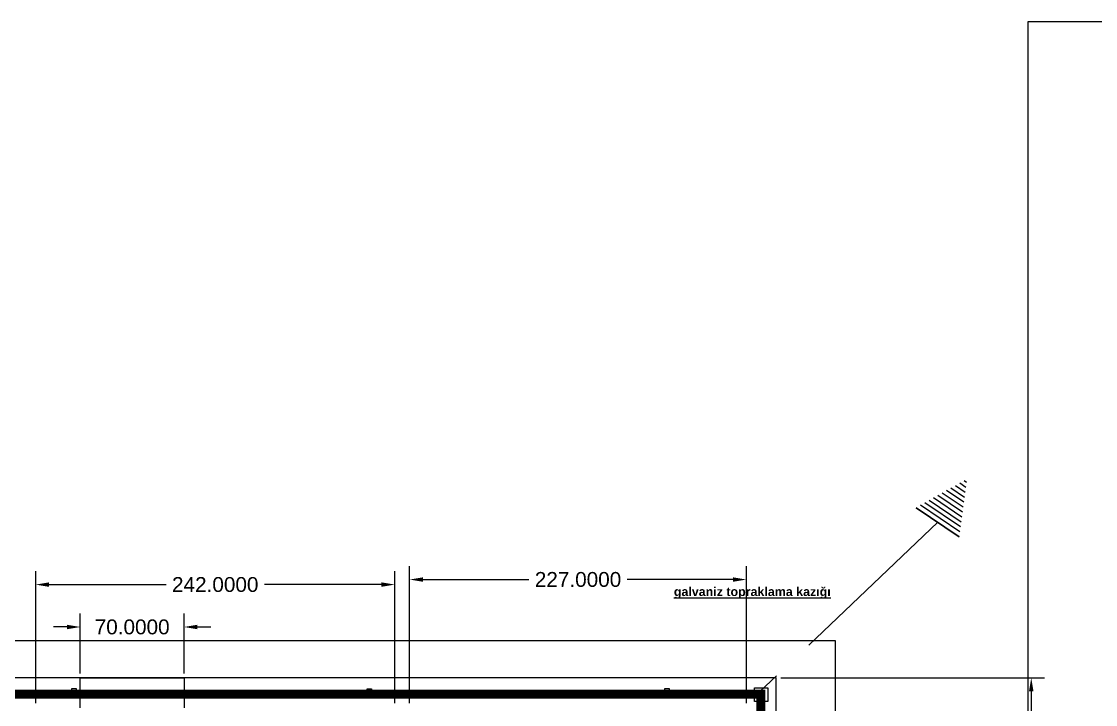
# Model space of a CAD drawing. Header units: millimetres. Extents: x 50 to 5784, y -13 to 1597.
# Drawn here: x 1821 to 2545, y 1137 to 1597 of the extents above; entities that cross this region are included whole.
import ezdxf

# ---------------------------------------------------------------- set-up
doc = ezdxf.new("R2010")
doc.units = ezdxf.units.MM
doc.header["$MEASUREMENT"] = 0
doc.linetypes.add('ACAD_ISO02W100', pattern=[15, 12, -3])
for name, color, linetype in [('Layer4', 230, 'Continuous'), ('mimari proje', 2, 'Continuous'), ('topraklama', 97, 'ACAD_ISO02W100'), ('ölçekler', 241, 'Continuous')]:
    doc.layers.add(name, color=color, linetype=linetype)
doc.styles.get("Standard").update_dxf_attribs({"font": 'Arial.ttf'})
doc.dimstyles.get("Standard").update_dxf_attribs({"dimtxt": 0.2, "dimasz": 0.18, "dimexe": 0.18, "dimexo": 0.0625, "dimgap": 0.09, "dimtad": 0, "dimtih": 1, "dimtoh": 1, "dimdec": 4, "dimzin": 0, "dimdsep": 46, "dimtxsty": 'Standard', "dimcen": 0.09, "dimadec": 0, "dimazin": 0, "dimtfac": 1, "dimtdec": 4, "dimtofl": 0, "dimtmove": 0, "dimatfit": 3, "dimfxl": 1, "dimtolj": 1, "dimtzin": 0, "dimarcsym": 0})

# ---------------------------------------------------------------- blocks, each defined once
blk = doc.blocks.new('*D5')
at = {"layer": 'Defpoints', "color": 0, "ltscale": 10, "transparency": 16777216}
for p in [(2309.58, 1221.47), (2082.58, 1135.17), (2309.58, 1135.17)]:
    blk.add_point(p, dxfattribs=at)
at = {"layer": 'ölçekler', "color": 0, "lineweight": -2, "ltscale": 10, "transparency": 16777216}
for p, q in [((2082.58, 1138.29), (2082.58, 1230.47)), ((2309.58, 1138.29), (2309.58, 1230.47)), ((2091.58, 1221.47), (2162.99, 1221.47)), ((2300.58, 1221.47), (2229.17, 1221.47))]:
    blk.add_line(p, q, dxfattribs=at)
at = {"layer": 'ölçekler', "color": 0, "ltscale": 10, "transparency": 16777216}
for points in [[(2091.58, 1222.97), (2091.58, 1219.97), (2082.58, 1221.47)], [(2300.58, 1222.97), (2300.58, 1219.97), (2309.58, 1221.47)]]:
    blk.add_solid(points, dxfattribs=at)
at = {"layer": 'ölçekler', "color": 0, "ltscale": 10, "transparency": 16777216, "insert": (2196.08, 1221.47), "char_height": 10, "attachment_point": 5}
blk.add_mtext('\\A1;227.0000', dxfattribs=at)
blk = doc.blocks.new('*D6')
at = {"layer": 'Defpoints', "color": 0, "transparency": 16777216}
for p in [(2329.58, 1155.17), (2329.58, 273.17), (2501.54, 273.17)]:
    blk.add_point(p, dxfattribs=at)
at = {"layer": 'ölçekler', "color": 0, "lineweight": -2, "transparency": 16777216}
for p, q in [((2332.7, 1155.17), (2510.54, 1155.17)), ((2501.54, 1146.17), (2501.54, 723.77)), ((2501.54, 282.17), (2501.54, 704.56)), ((2332.7, 273.17), (2510.54, 273.17))]:
    blk.add_line(p, q, dxfattribs=at)
at = {"layer": 'ölçekler', "color": 0, "transparency": 16777216}
for points in [[(2500.04, 1146.17), (2503.04, 1146.17), (2501.54, 1155.17)], [(2500.04, 282.17), (2503.04, 282.17), (2501.54, 273.17)]]:
    blk.add_solid(points, dxfattribs=at)
at = {"layer": 'ölçekler', "color": 0, "transparency": 16777216, "insert": (2501.54, 714.17), "char_height": 10, "attachment_point": 5}
blk.add_mtext('\\A1;882.0000', dxfattribs=at)
blk = doc.blocks.new('*D14')
at = {"layer": 'Defpoints', "color": 0, "transparency": 16777216}
for p in [(1930.58, 1189.51), (1860.58, 1155.17), (1930.58, 1155.17)]:
    blk.add_point(p, dxfattribs=at)
at = {"layer": 'ölçekler', "color": 0, "lineweight": -2, "transparency": 16777216}
for p, q in [((1860.58, 1158.29), (1860.58, 1198.51)), ((1930.58, 1158.29), (1930.58, 1198.51)), ((1851.58, 1189.51), (1842.58, 1189.51)), ((1939.58, 1189.51), (1948.58, 1189.51))]:
    blk.add_line(p, q, dxfattribs=at)
at = {"layer": 'ölçekler', "color": 0, "transparency": 16777216}
for points in [[(1851.58, 1191.01), (1851.58, 1188.01), (1860.58, 1189.51)], [(1939.58, 1191.01), (1939.58, 1188.01), (1930.58, 1189.51)]]:
    blk.add_solid(points, dxfattribs=at)
at = {"layer": 'ölçekler', "color": 0, "transparency": 16777216, "insert": (1895.58, 1189.51), "char_height": 10, "attachment_point": 5}
blk.add_mtext('\\A1;70.0000', dxfattribs=at)
blk = doc.blocks.new('*D20')
at = {"layer": 'Defpoints', "color": 0, "transparency": 16777216}
for p in [(2072.58, 1218.07), (1830.58, 1135.17), (2072.58, 1135.17)]:
    blk.add_point(p, dxfattribs=at)
at = {"layer": 'ölçekler', "color": 0, "lineweight": -2, "transparency": 16777216}
for p, q in [((1830.58, 1138.29), (1830.58, 1227.07)), ((2072.58, 1138.29), (2072.58, 1227.07)), ((1839.58, 1218.07), (1918.49, 1218.07)), ((2063.58, 1218.07), (1984.67, 1218.07))]:
    blk.add_line(p, q, dxfattribs=at)
at = {"layer": 'ölçekler', "color": 0, "transparency": 16777216}
for points in [[(1839.58, 1219.57), (1839.58, 1216.57), (1830.58, 1218.07)], [(2063.58, 1219.57), (2063.58, 1216.57), (2072.58, 1218.07)]]:
    blk.add_solid(points, dxfattribs=at)
at = {"layer": 'ölçekler', "color": 0, "transparency": 16777216, "insert": (1951.58, 1218.07), "char_height": 10, "attachment_point": 5}
blk.add_mtext('\\A1;242.0000', dxfattribs=at)
blk = doc.blocks.new('topraklama kazığı')
at = {"layer": 'topraklama', "ltscale": 10}
for p, q in [((-163.35, 111.87), (-161.94, 113.28)), ((-162.29, 108.69), (-158.76, 112.22)), ((-161.23, 105.51), (-155.58, 111.16)), ((-160.17, 102.32), (-152.39, 110.1)), ((-159.11, 99.14), (-149.21, 109.04)), ((-158.05, 95.96), (-146.03, 107.98)), ((-156.99, 92.78), (-142.85, 106.92)), ((-155.93, 89.6), (-139.67, 105.86)), ((-154.87, 86.41), (-136.48, 104.8)), ((-153.81, 83.23), (-133.3, 103.74)), ((-152.75, 80.05), (-130.12, 102.68)), ((-151.69, 76.87), (-126.94, 101.62)), ((-139.31, 89.24), (0, 0))]:
    blk.add_line(p, q, dxfattribs=at)
blk.add_lwpolyline([(-126.94, 101.62), (-126.94, 101.62), (-151.69, 76.87)], dxfattribs=at)

msp = doc.modelspace()

# ---------------------------------------------------------------- linework, layer by layer
at = {"layer": 'Layer4', "ltscale": 10}
for points in [[(2499.47472, 1597.35318), (3829.61151, 1597.35318), (3829.61151, 228.68), (2499.47472, 228.68)], [(1403.14201, 1180.38156), (2369.30379, 1180.38156), (2369.30379, 228.68), (1403.14201, 228.68)]]:
    msp.add_lwpolyline(points, close=True, dxfattribs=at)
at = {"layer": 'mimari proje'}
for p, q in [((2329.57998, 1155.16746), (1447.57998, 1155.16746)), ((1860.57998, 1135.16746), (1860.57998, 1155.16746)), ((1860.57998, 1155.16746), (1930.57998, 1155.16746)), ((1930.57998, 1155.16746), (1930.57998, 1135.16746)), ((2329.57998, 273.16746), (2329.57998, 1155.16746)), ((1860.57998, 1145.16746), (1930.57998, 1145.16746))]:
    msp.add_line(p, q, dxfattribs=at)
at = {"layer": 'topraklama', "ltscale": 10, "const_width": 6}
msp.add_lwpolyline([(1456.46244, 1144.32976), (2319.35982, 1144.32976), (2319.35982, 281.90624), (1945.5123, 281.90624)], dxfattribs=at)
at = {"layer": 'topraklama', "ltscale": 10}
for points in [[(1854.91052, 1148.07439), (1857.91052, 1148.07439), (1857.91052, 1144.57439), (1854.91052, 1144.57439)], [(2053.86448, 1147.96743), (2056.86448, 1147.96743), (2056.86448, 1144.46743), (2053.86448, 1144.46743)], [(2254.48822, 1148.18351), (2257.48822, 1148.18351), (2257.48822, 1144.68351), (2254.48822, 1144.68351)], [(2314.97318, 1148.43777), (2323.97318, 1148.43777), (2323.97318, 1139.43777), (2314.97318, 1139.43777)], [(2318.69558, 1146.01678), (2321.69558, 1146.01678), (2321.69558, 1142.51678), (2318.69558, 1142.51678)]]:
    msp.add_lwpolyline(points, close=True, dxfattribs=at)

# ---------------------------------------------------------------- block references
at = {"layer": 'topraklama', "xscale": -1, "rotation": 10.92708685286206}
msp.add_blockref('topraklama kazığı', (2318.69558, 1146.01678), dxfattribs=at)

# ---------------------------------------------------------------- texts
at = {"layer": 'topraklama', "ltscale": 10, "insert": (2260.67084, 1216.36006), "char_height": 6, "width": 106.26701, "attachment_point": 1}
msp.add_mtext('{\\fArial|b1|i0|c162|p34;\\Lgalvaniz topraklama kazığı}', dxfattribs=at)

# ---------------------------------------------------------------- dimensions: what is measured, and where the dimension line sits
at = {"layer": 'ölçekler'}
for base, p1, p2, picture, middle in [((2072.57998, 1218.06511), (1830.57998, 1135.16746), (2072.57998, 1135.16746), '*D20', (1951.57998, 1218.06511)), ((1930.57998, 1189.50937), (1860.57998, 1155.16746), (1930.57998, 1155.16746), '*D14', (1895.57998, 1189.50937))]:
    dim = msp.add_linear_dim(base=base, p1=p1, p2=p2, dimstyle='Standard', override={"dimscale": 50}, dxfattribs=at)
    dim.commit()
    dim.dimension.update_dxf_attribs({"geometry": picture, "text_midpoint": middle})
at = {"layer": 'ölçekler', "ltscale": 10}
dim = msp.add_linear_dim(base=(2309.57998, 1221.4735), p1=(2082.57998, 1135.16746), p2=(2309.57998, 1135.16746), dimstyle='Standard', override={"dimscale": 50}, dxfattribs=at)
dim.commit()
dim.dimension.update_dxf_attribs({"geometry": '*D5', "text_midpoint": (2196.07998, 1221.4735)})
at = {"layer": 'ölçekler'}
dim = msp.add_linear_dim(base=(2501.54221, 273.16746), p1=(2329.57998, 1155.16746), p2=(2329.57998, 273.16746), angle=90, dimstyle='Standard', override={"dimscale": 50}, dxfattribs=at)
dim.commit()
dim.dimension.update_dxf_attribs({"geometry": '*D6', "text_midpoint": (2501.54221, 714.16746)})

doc.saveas('drawing.dxf')
